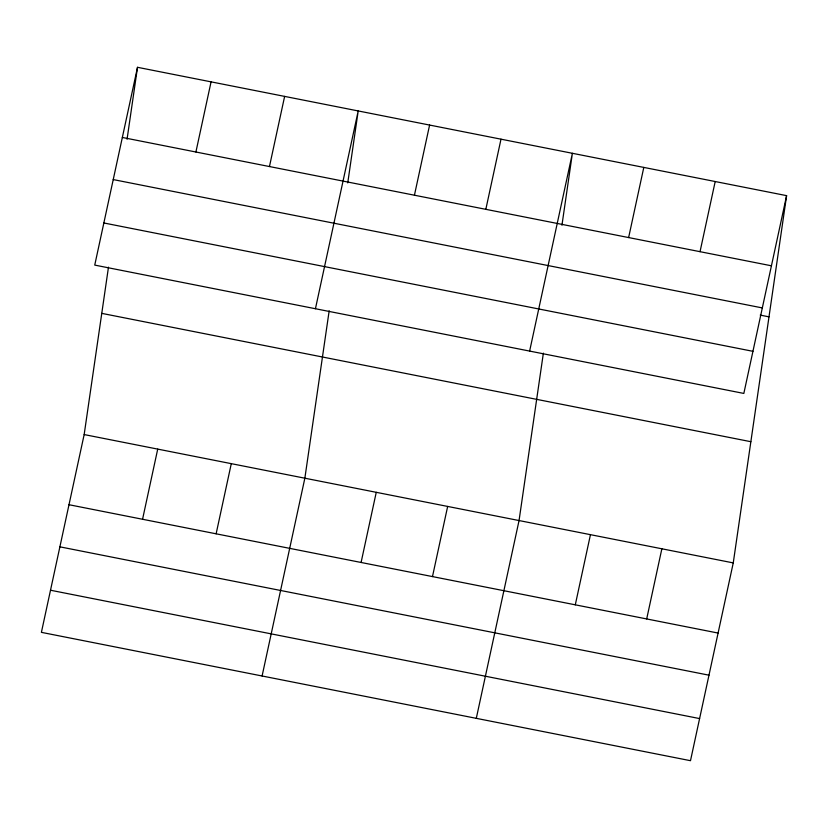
<?xml version="1.0" encoding="UTF-8"?>
<svg xmlns="http://www.w3.org/2000/svg" width="828" height="828" viewBox="0 0 828 828"><rect width="100%" height="100%" fill="white"/><g stroke="black" fill="none" stroke-linecap="round" stroke-linejoin="round"><path stroke-width="1.24" d="M786.6 195.646L743.834 393.435L94.744 265.095L137.51 67.306L786.6 195.646L733.256 562.905L690.49 760.694L41.4 632.354L84.166 434.565L108.478 267.165M127.057 139.259L137.51 67.306M329.171 310.8L304.859 478.201L262.093 675.99M347.75 182.895L358.203 110.942L315.437 308.73M543.375 353.152L519.053 520.553L476.297 718.342M561.943 225.247L572.396 153.294L529.63 351.082M195.905 152L211.068 81.848M142.561 519.26L157.724 449.107M269.462 166.542L284.635 96.39M216.129 533.801L231.291 463.649M414.435 195.211L429.597 125.059M361.091 562.471L376.254 492.318M485.829 209.329L501.002 139.176M432.485 576.588L447.658 506.436M628.628 237.564L643.801 167.411M575.294 604.823L590.457 534.671M700.033 251.681L715.195 181.529M646.689 618.94L661.862 548.788M122.337 137.458L771.437 265.798M113.229 179.572L762.329 307.923M760.228 315.106L768.995 316.845M103.852 222.97L752.942 351.32M101.772 313.367L750.861 441.707M84.166 434.565L733.256 562.905M68.993 504.718L718.093 633.058M59.885 546.832L708.985 675.182M50.508 590.229L699.598 718.58"/></g></svg>
